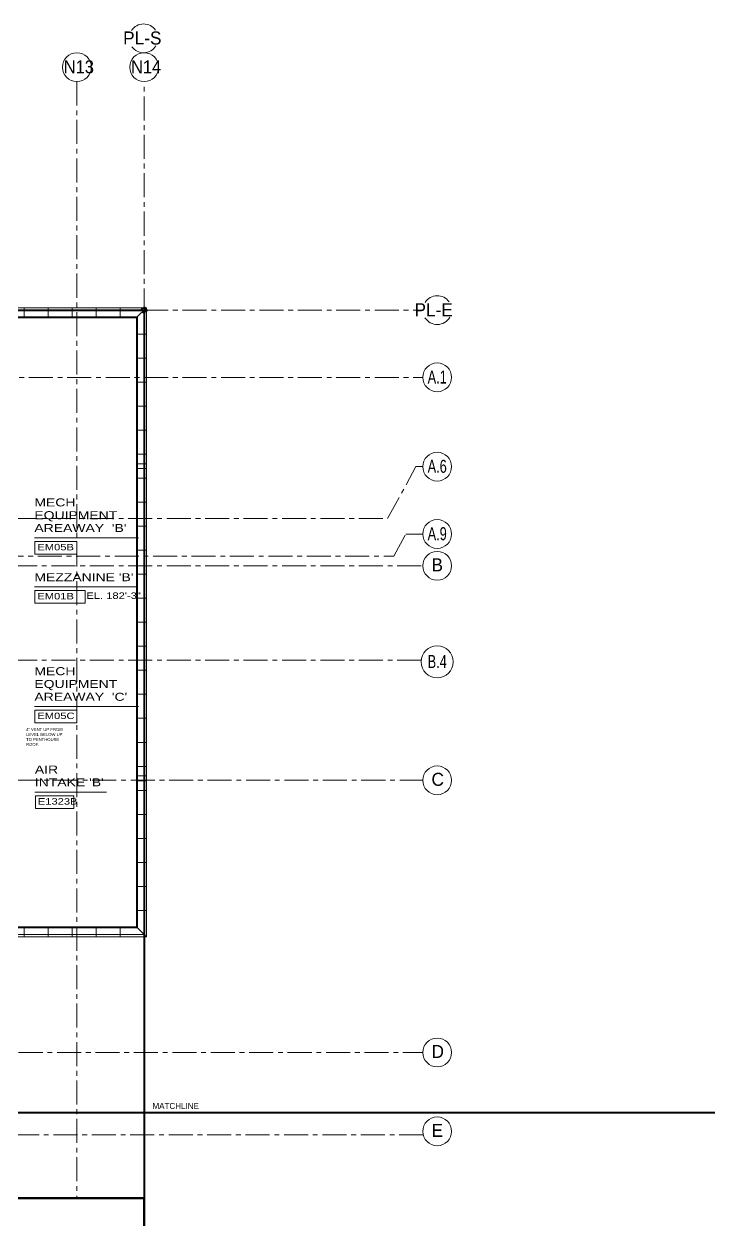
# Model space of a CAD drawing. Header units: inches. Extents: x -26575 to -19632, y -3216 to 2257.
# Drawn here: x -21361 to -19632, y -732 to 2257 of the extents above; entities that cross this region are included whole.
import ezdxf
from ezdxf.enums import TextEntityAlignment as Align

# ---------------------------------------------------------------- set-up
doc = ezdxf.new("R2010")
doc.units = ezdxf.units.IN
doc.header["$LTSCALE"] = 48
doc.header["$MEASUREMENT"] = 0
for name, pattern in [('A114$0$CENTER', [2, 1.25, -0.25, 0.25, -0.25]), ('NB_15th_PH Roof_plan$0$HIDDEN2', [0.1875, 0.125, -0.0625]), ('NB_15th_PH Roof_plan$0$PHANTOM2', [1.25, 0.625, -0.125, 0.125, -0.125, 0.125, -0.125])]:
    doc.linetypes.add(name, pattern=pattern)
for name, color, linetype in [('A114$0$A-ANNO-WEST', 8, 'Continuous'), ('A114$0$A-AREA-IDEN', 8, 'Continuous'), ('A114$0$A-GRID-1DP0-15', 8, 'Continuous'), ('A114$0$A-GRID-GRDP0-15', 8, 'Continuous'), ('A114$0$A-roof cope', 8, 'Continuous'), ('A114$0$C-PROP', 8, 'Continuous'), ('A114$0$Items below', 8, 'Continuous'), ('A114$0$Level 1', 8, 'Continuous'), ('NB_15th_PH Roof_plan$0$STMATCHLINE', 1, 'NB_15th_PH Roof_plan$0$HIDDEN2'), ('NB_15th_PH Roof_plan$0$VF-PROP-LINE', 1, 'NB_15th_PH Roof_plan$0$HIDDEN2'), ('P-Anno', 6, 'Continuous'), ('XREF', 7, 'Continuous')]:
    doc.layers.add(name, color=color, linetype=linetype)
doc.styles.add('A114$0$style-Arial', font='arial.ttf')
doc.styles.add('MAMEP ANNO', font='arial.ttf', dxfattribs={"height": 0.078125})
doc.styles.add('NB_15th_PH Roof_plan$0$au101s01', font='AU101S01.shx')

# ---------------------------------------------------------------- blocks, each defined once
blk = doc.blocks.new('A114')
at = {"layer": 'A114$0$A-ANNO-WEST', "lineweight": 53, "elevation": 0, "flags": 128}
blk.add_lwpolyline([(-23093.1, -797.9), (-22682, -797.9), (-22682, -676.9), (-21061, -676.9), (-21061, -2477.9), (-22682, -2477.9), (-22682, -2347.1), (-22682, -2347.1), (-23779, -2347.1), (-23779, -2347.1), (-23837.4, -2478.9), (-25502, -2478.9), (-25502, -2298.3), (-25518.8, -2282.5), (-25684.2, -2209.3), (-25076.1, -835.9), (-24911.1, -909), (-24842, -857.4), (-24842, -676.9), (-23039.5, -676.9), (-23093.1, -797.9)], close=True, dxfattribs=at)
at = {"layer": 'A114$0$A-AREA-IDEN', "lineweight": 13}
for p, q in [((-21335.2, 973.4, 0), (-21075.2, 973.4, 0)), ((-21335.2, 850.6), (-21077.7, 850.6)), ((-21335.2, 551.8, 0), (-21075.2, 551.8, 0)), ((-21334, 338, 0), (-21155, 338, 0))]:
    blk.add_line(p, q, dxfattribs=at)
for points in [[(-21334, 963.9, 0), (-21229.2, 963.9, 0), (-21229.2, 932.4, 0), (-21334, 932.4, 0)], [(-21334, 841.1), (-21208.5, 841.1), (-21208.5, 809.5), (-21334, 809.5)], [(-21334, 542.3, 0), (-21229.2, 542.3, 0), (-21229.2, 510.7, 0), (-21334, 510.7, 0)], [(-21332.8, 328.5, 0), (-21236.8, 328.5, 0), (-21236.8, 296.9, 0), (-21332.8, 296.9, 0)]]:
    blk.add_3dface(points, dxfattribs=at)
at = {"layer": 'A114$0$A-GRID-1DP0-15', "lineweight": 13}
for centre, radius in [((-21229, 2149.2), 36), ((-21061, 2149.2), 36), ((-20328.9, 1374.1), 36), ((-20328.9, 1151), 36), ((-20328.9, 982.6), 36), ((-20328.9, 903.2), 36), ((-20328.9, 663.2), 40), ((-20328.9, 367.2), 36), ((-20328.9, -312.8), 36), ((-20328.9, -509.9), 36)]:
    blk.add_circle(centre, radius, dxfattribs=at)
for centre, start, end in [((-21062.3, 2221.2), 34.0743, 146.7799), ((-21062.3, 2221.2), 215.4208, 328.5678), ((-20328.9, 1542.1), 34.3822, 147.4603), ((-20328.9, 1542.1), 211.8354, 330.4148)]:
    blk.add_arc(centre, 36, start, end, dxfattribs=at)
at = {"layer": 'A114$0$A-GRID-GRDP0-15', "linetype": 'A114$0$CENTER', "lineweight": 0}
for p, q in [((-21229, 2113.2), (-21229, -676.9)), ((-21061, -3071.9), (-21061, 2112.4)), ((-21061, 1542.1), (-20364.9, 1542.1)), ((-23941, 1374.1), (-20364.9, 1374.1)), ((-20452.8, 1021.2), (-20381.9, 1151)), ((-20364.9, 1151), (-20381.9, 1151)), ((-23884.6, 1021.2), (-20452.8, 1021.2)), ((-20437.5, 927.2), (-20407.3, 982.6)), ((-20364.9, 982.6), (-20407.3, 982.6)), ((-24110.6, 927.2), (-20437.5, 927.2)), ((-23884.6, 903.2), (-20364.9, 903.2)), ((-23884.6, 667.2), (-20368.7, 667.2)), ((-24358.5, 367.2), (-20364.9, 367.2)), ((-24638.5, -312.8), (-20364.9, -312.8)), ((-24743.6, -518.9), (-20364.9, -518.9))]:
    blk.add_line(p, q, dxfattribs=at)
at = {"layer": 'A114$0$A-roof cope', "lineweight": 13}
for p, q in [((-23887, 1548.1, 0), (-21055, 1548.1, 0)), ((-21055, 1548.1, 0), (-21055, -23.9, 0)), ((-21079, 1158.1, 0), (-21055, 1158.1, 0)), ((-21079, 1146.1, 0), (-21055, 1146.1, 0)), ((-21079, 378.1, 0), (-21055, 378.1, 0)), ((-21079, 366.1, 0), (-21055, 366.1, 0)), ((-22507, -23.9, 0), (-21055, -23.9, 0))]:
    blk.add_line(p, q, dxfattribs=at)
at = {"layer": 'A114$0$A-roof cope', "lineweight": 0}
for p, q in [((-21361, 1524.1, 0), (-21361, 1548.1, 0)), ((-21301, 1524.1, 0), (-21301, 1548.1, 0)), ((-21241, 1524.1, 0), (-21241, 1548.1, 0)), ((-21181, 1524.1, 0), (-21181, 1548.1, 0)), ((-21121, 1524.1, 0), (-21121, 1548.1, 0)), ((-21079, 1524.1, 0), (-21055, 1548.1, 0)), ((-21079, 1482.1, 0), (-21055, 1482.1, 0)), ((-21079, 1422.1, 0), (-21055, 1422.1, 0)), ((-21079, 1362.1, 0), (-21055, 1362.1, 0)), ((-21079, 1302.1, 0), (-21055, 1302.1, 0)), ((-21079, 1242.1, 0), (-21055, 1242.1, 0)), ((-21079, 1182.1, 0), (-21055, 1182.1, 0)), ((-21079, 1122.1, 0), (-21055, 1122.1, 0)), ((-21079, 1062.1, 0), (-21055, 1062.1, 0)), ((-21079, 1002.1, 0), (-21055, 1002.1, 0)), ((-21079, 942.1, 0), (-21055, 942.1, 0)), ((-21079, 882.1, 0), (-21055, 882.1, 0)), ((-21079, 822.1, 0), (-21055, 822.1, 0)), ((-21079, 762.1, 0), (-21055, 762.1, 0)), ((-21079, 702.1, 0), (-21055, 702.1, 0)), ((-21079, 642.1, 0), (-21055, 642.1, 0)), ((-21079, 582.1, 0), (-21055, 582.1, 0)), ((-21079, 522.1, 0), (-21055, 522.1, 0)), ((-21079, 462.1, 0), (-21055, 462.1, 0)), ((-21079, 402.1, 0), (-21055, 402.1, 0)), ((-21079, 342.1, 0), (-21055, 342.1, 0)), ((-21079, 282.1, 0), (-21055, 282.1, 0)), ((-21079, 222.1, 0), (-21055, 222.1, 0)), ((-21079, 162.1, 0), (-21055, 162.1, 0)), ((-21079, 102.1, 0), (-21055, 102.1, 0)), ((-21079, 42.1, 0), (-21055, 42.1, 0)), ((-21360.8, -23.9, 0), (-21360.8, 0.1, 0)), ((-21300.8, -23.9, 0), (-21300.8, 0.1, 0)), ((-21240.8, -23.9, 0), (-21240.8, 0.1, 0)), ((-21180.8, -23.9, 0), (-21180.8, 0.1, 0)), ((-21120.8, -23.9, 0), (-21120.8, 0.1, 0)), ((-21079, 0.1, 0), (-21055, -23.9, 0))]:
    blk.add_line(p, q, dxfattribs=at)
at = {"layer": 'A114$0$A-roof cope', "lineweight": 40}
for p, q in [((-23863, 1524.1, 0), (-21079, 1524.1, 0)), ((-21079, 1524.1, 0), (-21079, 0.1, 0)), ((-22483, 0.1, 0), (-21079, 0.1, 0))]:
    blk.add_line(p, q, dxfattribs=at)
at = {"layer": 'A114$0$C-PROP', "lineweight": 40, "flags": 128}
blk.add_lwpolyline([(-25004.5, -676.9), (-24022, 1542.1), (-21061, 1542.1), (-21061, -676.9)], dxfattribs=at)
at = {"layer": 'A114$0$Items below', "lineweight": 0}
for p, q in [((-21061, 1542.1, 0), (-23881, 1542.1, 0)), ((-21061, 1542.1, 0), (-21061, -17.9, 0)), ((-22501, -17.9, 0), (-21061, -17.9, 0))]:
    blk.add_line(p, q, dxfattribs=at)
at = {"layer": 'A114$0$A-AREA-IDEN', "lineweight": 13, "style": 'A114$0$style-Arial', "width": 1.246875}
for s, height, p in [('MECH ', 20, (-21335.2, 1051.6, 0)), ('EQUIPMENT', 20, (-21335.2, 1019.6, 0)), ("AREAWAY  'B'", 20, (-21335.2, 987.6, 0)), ('EM05B', 16, (-21327.8, 942, 0)), ("MEZZANINE 'B'", 20, (-21335.2, 864.7)), ('EM01B', 16, (-21327.8, 819.2)), ('MECH ', 20, (-21335.2, 629.9, 0)), ('EQUIPMENT', 20, (-21335.2, 597.9, 0)), ("AREAWAY  'C'", 20, (-21335.2, 565.9, 0)), ('EM05C', 16, (-21327.8, 520.4, 0)), ('AIR', 20, (-21334, 384.1, 0)), ("INTAKE 'B'", 20, (-21334, 352.1, 0)), ('E1323B', 16, (-21326.6, 306.6, 0))]:
    blk.add_text(s, height=height, dxfattribs=at).set_placement(p)
at = {"layer": 'A114$0$A-GRID-1DP0-15', "lineweight": 13, "style": 'A114$0$style-Arial'}
for s, width, p in [('PL-S', 0.95, (-21113.6, 2205.8)), ('N13', 0.906154, (-21261.8, 2133.8)), ('N14', 0.906154, (-21093.8, 2133.8)), ('PL-E', 0.95, (-20385.7, 1526.7)), ('A.1', 0.701538, (-20352.8, 1358.7)), ('A.6', 0.701538, (-20352.8, 1135.6)), ('A.9', 0.701538, (-20352.8, 967.2)), ('B', 0.95, (-20343.2, 889.4)), ('B.4', 0.701538, (-20352.8, 647.8)), ('C', 0.95, (-20343.2, 353.4)), ('D', 0.95, (-20343.2, -326.6)), ('E', 0.95, (-20343.2, -523.7))]:
    blk.add_text(s, height=32.5, dxfattribs=dict(at, width=width)).set_placement(p)
at = {"layer": 'A114$0$Level 1', "lineweight": 70, "style": 'A114$0$style-Arial', "width": 1.246875}
blk.add_text('EL. 182\'-3"', height=16, dxfattribs=at).set_placement((-21205.3, 820.6))
blk = doc.blocks.new('NB_15th_PH Roof_plan')
at = {"layer": 'NB_15th_PH Roof_plan$0$STMATCHLINE', "linetype": 'NB_15th_PH Roof_plan$0$PHANTOM2', "const_width": 5, "elevation": 0.2}
blk.add_lwpolyline([(-26104.8, -462.9), (-19634.8, -462.9)], dxfattribs=at)
at = {"layer": 'NB_15th_PH Roof_plan$0$VF-PROP-LINE', "elevation": 0, "flags": 128}
blk.add_lwpolyline([(-25802, -2477.9), (-24022, 1542.1), (-21061, 1542.1), (-21061, -2477.9), (-25802, -2477.9)], dxfattribs=at)
at = {"layer": 'NB_15th_PH Roof_plan$0$VF-PROP-LINE', "lineweight": 50}
blk.add_circle((-21061, 1542.1, 0), 6, dxfattribs=at)
at = {"layer": 'NB_15th_PH Roof_plan$0$STMATCHLINE', "style": 'NB_15th_PH Roof_plan$0$au101s01'}
blk.add_text('MATCHLINE', height=15, dxfattribs=at).set_placement((-20982.2, -454, 0.2), align=Align.CENTER)

msp = doc.modelspace()

# ---------------------------------------------------------------- block references
at = {"layer": 'XREF'}
for name in ['A114', 'NB_15th_PH Roof_plan']:
    msp.add_blockref(name, (0, 0), dxfattribs=at)

# ---------------------------------------------------------------- texts
at = {"layer": 'P-Anno', "insert": (-21356, 498.1), "char_height": 7.5, "width": 94.785, "attachment_point": 1, "style": 'MAMEP ANNO'}
msp.add_mtext('4" VENT UP FROM LEVEL BELOW UP TO PENTHOUSE ROOF.', dxfattribs=at)

doc.saveas('drawing.dxf')
